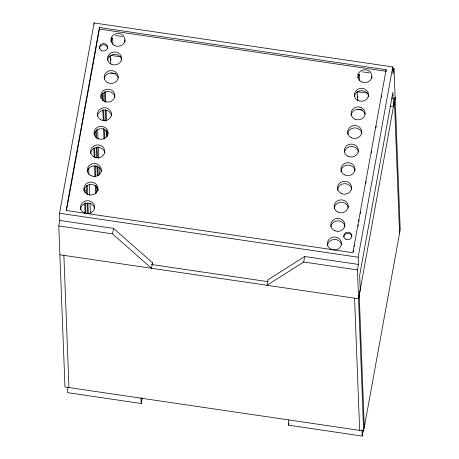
<?xml version="1.0" encoding="UTF-8"?>
<svg xmlns="http://www.w3.org/2000/svg" width="459" height="459" viewBox="0 0 459 459"><rect width="100%" height="100%" fill="white"/><g stroke="black" fill="none" stroke-linecap="round" stroke-linejoin="round"><path stroke-width="0.69" d="M394.034 68.649L400.214 229.684L363.637 430.961L64.966 386.983L58.786 225.948L59.785 220.458L59.509 213.251L94.089 22.95L392.761 66.928L393.036 74.14L394.034 68.649L392.617 68.443M99.396 27.488L66.148 210.469L352.868 252.685L386.122 69.711L99.396 27.488L99.46 29.089L66.463 210.664M84.657 191.816L84.99 189.986L83.658 189.791M102.5 93.619L102.5 100.561M113.545 228.375L152.486 262.789L151.487 268.28L112.547 233.866L113.545 228.375L59.785 220.458M67.364 387.413L67.571 392.657L141.24 403.507L142.261 397.896M304.696 256.524L267.97 279.795L266.972 285.286L303.697 262.009L304.696 256.524L358.456 264.436L357.458 269.926L363.637 430.961M363.402 429.739L362.254 436.05L288.585 425.2L288.963 423.1M353.441 251.475L353.7 250.069M354.337 246.546L354.595 245.14M358.049 226.138L358.301 224.732M358.944 221.215L359.196 219.804M360.349 213.469L360.602 212.064M365.846 183.21L366.104 181.804M371.348 152.95L371.601 151.539M375.95 127.613L376.208 126.202M381.452 97.348L381.704 95.942M358.456 264.436L358.175 257.229L392.761 66.928M358.554 298.763L395.13 97.48M389.955 106.127L393.478 106.643L395.142 97.492M99.46 29.089L386.18 71.311L386.122 69.711M115.639 35.498L122.501 36.508M362.535 71.851L369.403 72.866M111.233 37.913L112.621 38.114L112.857 44.248M358.106 74.26L359.517 74.473L359.753 80.6M110.017 55.258L120.637 56.824M357.096 91.639L367.711 93.206M108.691 56.744L110.108 56.95M391.751 98.421L393.168 98.628M110.935 73.044L115.743 73.756M357.836 109.403L362.639 110.108M59.509 213.251L358.175 257.229M58.786 225.948L112.547 233.866M303.697 262.009L357.458 269.926M151.361 264.493L268.417 281.728M59.888 254.785L358.565 298.769L360.229 289.623L359.672 275.199L392.927 92.219L393.478 106.643M394.47 101.141L399.548 233.344M371.601 77.772L371.543 76.24A7.069 6.483 -2.2 0 1 371.997 78.185M357.727 96.178L357.785 97.601M357.177 92.311L357.504 100.854M359.219 295.103L364.303 427.3M362.025 430.152L362.254 436.05M354.572 298.172L359.655 430.376M288.378 419.956L288.585 425.2M152.486 262.789L152.566 264.929M141.011 397.609L141.24 403.507M124.733 42.188L124.647 39.887A7.069 6.483 -2.2 0 1 125.083 41.614M110.774 58.396L110.86 60.536M110.252 55.241L110.579 63.79M105.381 91.645L105.788 102.374M106.092 110.246L106.477 120.258M106.89 130.993L107.108 136.713M104.577 91.725L104.962 101.743M105.26 109.615L105.702 121.056M106.058 130.356L106.304 136.799M103.028 93.326L103.298 100.475M103.659 109.776L104.095 121.222M104.4 129.094L104.755 138.394M102.856 109.862L103.269 120.591M103.568 128.463L103.981 139.192M104.451 151.35L104.503 152.784M94.089 22.95L94.141 24.264M97.652 129.013L98.037 139.025M98.341 146.897L98.777 158.344M99.138 167.644L99.408 174.793M96.379 129.92L96.706 138.503M97.033 147.087L97.446 157.821M97.778 166.405L98.134 175.705M95.627 131.435L95.851 137.155M96.235 147.173L96.642 157.902M96.947 165.774L97.331 175.786M97.824 188.666L97.91 190.812M94.657 148.05L95.013 157.351M95.34 165.934L95.753 176.669M96.115 185.97L96.384 193.119M93.854 148.137L94.21 157.437M94.543 166.02L94.95 176.749M95.283 185.333L95.61 193.922M88.679 168L88.926 174.437M89.31 184.455L89.723 195.184M90.021 203.056L90.406 213.068M87.233 185.447L87.56 194.031M87.916 203.331L88.3 213.349M86.43 185.528L86.757 194.111M87.112 203.412L87.497 213.429M84.99 189.986L85.099 192.849M85.483 202.867L85.896 213.596M84.708 203.664L85.064 212.965M63.87 255.37L68.948 387.568M110.998 41.792A7.069 6.483 -2.2 0 1 112.621 38.114M357.9 78.15A7.069 6.483 -2.2 0 1 359.517 74.473M354.52 96.74A7.069 6.483 -2.2 0 1 361.434 90.704A7.069 6.483 -2.2 0 1 368.583 96.413M351.141 115.329A7.069 6.483 -2.2 0 1 357.704 109.311A7.069 6.483 -2.2 0 1 365.094 114.371M347.744 134.521A7.069 6.483 -2.2 0 1 354.348 127.9A7.069 6.483 -2.2 0 1 361.83 133.592M344.462 151.935A7.069 6.483 -2.2 0 1 351.611 146.473A7.069 6.483 -2.2 0 1 358.45 152.181M340.985 171.706A7.069 6.483 -2.2 0 1 347.589 165.079A7.069 6.483 -2.2 0 1 355.071 170.771M337.606 190.296A7.069 6.483 -2.2 0 1 344.21 183.669A7.069 6.483 -2.2 0 1 351.692 189.366M334.25 208.283A7.069 6.483 -2.2 0 1 341.163 202.247A7.069 6.483 -2.2 0 1 348.312 207.956M330.87 226.872A7.069 6.483 -2.2 0 1 337.784 220.836A7.069 6.483 -2.2 0 1 344.939 226.545M327.491 245.496A7.069 6.483 -2.2 0 1 334.387 239.426A7.069 6.483 -2.2 0 1 341.559 245.135M80.572 209.556A7.069 6.483 -2.2 0 1 87.262 203.085A7.069 6.483 -2.2 0 1 94.657 208.782M83.974 190.519A7.069 6.483 -2.2 0 1 90.882 184.484A7.069 6.483 -2.2 0 1 98.037 190.192M87.348 171.93A7.069 6.483 -2.2 0 1 94.261 165.894A7.069 6.483 -2.2 0 1 101.416 171.597M90.727 153.34A7.069 6.483 -2.2 0 1 97.641 147.299A7.069 6.483 -2.2 0 1 104.795 153.008M94.106 134.745A7.069 6.483 -2.2 0 1 100.67 128.727A7.069 6.483 -2.2 0 1 108.06 133.793M97.486 116.156A7.069 6.483 -2.2 0 1 104.4 110.12A7.069 6.483 -2.2 0 1 111.548 115.829M100.842 98.169A7.069 6.483 -2.2 0 1 107.446 91.542A7.069 6.483 -2.2 0 1 114.928 97.239M104.245 78.977A7.069 6.483 -2.2 0 1 110.808 72.952A7.069 6.483 -2.2 0 1 118.198 78.019M107.618 60.387A7.069 6.483 -2.2 0 1 114.532 54.346A7.069 6.483 -2.2 0 1 121.687 60.054M343.802 237.102A4.068 3.735 -2.2 0 1 347.515 233.401A4.068 3.735 -2.2 0 1 351.869 236.396M99.546 48.849A4.068 3.735 -2.2 0 1 103.246 44.781A4.068 3.735 -2.2 0 1 107.653 48.149M361.428 81.886A7.069 6.483 -2.2 0 0 371.916 76.033A7.069 6.483 -2.2 0 0 361.21 70.657A7.069 6.483 -2.2 0 0 361.428 81.886M358.049 100.475A7.069 6.483 -2.2 0 0 368.537 94.629A7.069 6.483 -2.2 0 0 357.831 89.247A7.069 6.483 -2.2 0 0 358.049 100.475M354.669 119.065A7.069 6.483 -2.2 0 0 365.157 113.218A7.069 6.483 -2.2 0 0 354.457 107.836A7.069 6.483 -2.2 0 0 354.669 119.065M351.29 137.66A7.069 6.483 -2.2 0 0 361.778 131.808A7.069 6.483 -2.2 0 0 351.078 126.426A7.069 6.483 -2.2 0 0 351.29 137.66M347.911 156.249A7.069 6.483 -2.2 0 0 358.399 150.397A7.069 6.483 -2.2 0 0 347.698 145.015A7.069 6.483 -2.2 0 0 347.911 156.249M344.531 174.839A7.069 6.483 -2.2 0 0 355.025 168.987A7.069 6.483 -2.2 0 0 344.319 163.611A7.069 6.483 -2.2 0 0 344.531 174.839M341.157 193.428A7.069 6.483 -2.2 0 0 351.646 187.582A7.069 6.483 -2.2 0 0 340.939 182.2A7.069 6.483 -2.2 0 0 341.157 193.428M337.778 212.018A7.069 6.483 -2.2 0 0 348.266 206.171A7.069 6.483 -2.2 0 0 337.56 200.79A7.069 6.483 -2.2 0 0 337.778 212.018M334.399 230.613A7.069 6.483 -2.2 0 0 344.887 224.761A7.069 6.483 -2.2 0 0 334.186 219.379A7.069 6.483 -2.2 0 0 334.399 230.613M331.019 249.203A7.069 6.483 -2.2 0 0 341.507 243.35A7.069 6.483 -2.2 0 0 330.807 237.969A7.069 6.483 -2.2 0 0 331.019 249.203M84.123 212.844A7.069 6.483 -2.2 0 0 94.611 206.998A7.069 6.483 -2.2 0 0 83.905 201.616A7.069 6.483 -2.2 0 0 84.123 212.844M87.503 194.255A7.069 6.483 -2.2 0 0 97.991 188.408A7.069 6.483 -2.2 0 0 87.285 183.026A7.069 6.483 -2.2 0 0 87.503 194.255M90.876 175.665A7.069 6.483 -2.2 0 0 101.37 169.813A7.069 6.483 -2.2 0 0 90.664 164.437A7.069 6.483 -2.2 0 0 90.876 175.665M94.256 157.076A7.069 6.483 -2.2 0 0 104.744 151.223A7.069 6.483 -2.2 0 0 94.043 145.842A7.069 6.483 -2.2 0 0 94.256 157.076M97.635 138.486A7.069 6.483 -2.2 0 0 108.123 132.634A7.069 6.483 -2.2 0 0 97.423 127.252A7.069 6.483 -2.2 0 0 97.635 138.486M101.014 119.891A7.069 6.483 -2.2 0 0 111.503 114.044A7.069 6.483 -2.2 0 0 100.796 108.663A7.069 6.483 -2.2 0 0 101.014 119.891M104.394 101.301A7.069 6.483 -2.2 0 0 114.882 95.455A7.069 6.483 -2.2 0 0 104.176 90.073A7.069 6.483 -2.2 0 0 104.394 101.301M107.767 82.712A7.069 6.483 -2.2 0 0 118.261 76.86A7.069 6.483 -2.2 0 0 107.555 71.484A7.069 6.483 -2.2 0 0 107.767 82.712M111.147 64.122A7.069 6.483 -2.2 0 0 121.635 58.27A7.069 6.483 -2.2 0 0 110.935 52.888A7.069 6.483 -2.2 0 0 111.147 64.122M114.526 45.533A7.069 6.483 -2.2 0 0 125.014 39.681A7.069 6.483 -2.2 0 0 114.314 34.299A7.069 6.483 -2.2 0 0 114.526 45.533M345.753 239.145A4.068 3.735 -2.2 0 0 351.892 235.932A4.068 3.735 -2.2 0 0 345.828 232.673A4.068 3.735 -2.2 0 0 345.753 239.145M101.479 50.524A4.068 3.735 -2.2 0 0 107.618 47.317A4.068 3.735 -2.2 0 0 101.559 44.053A4.068 3.735 -2.2 0 0 101.479 50.524"/></g></svg>
